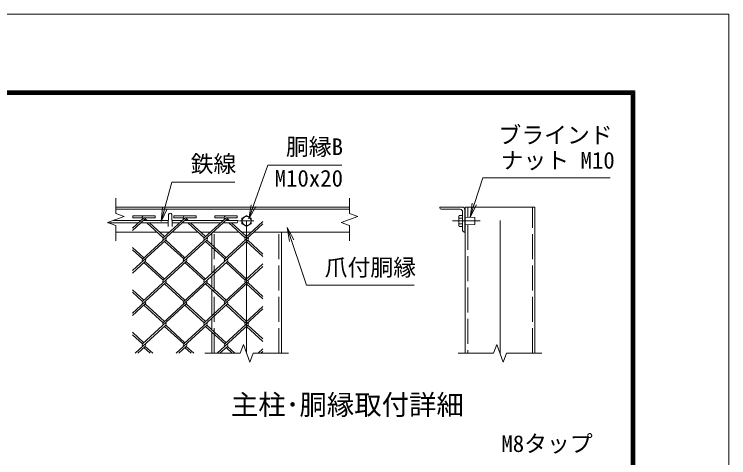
# Model space of a CAD drawing. Units: millimetres, scale not verified. Extents: x -10500 to 10500, y -7425 to 7425.
# Drawn here: x 5368 to 10500, y 4242 to 7425 of the extents above; entities that cross this region are included whole.
import ezdxf
from ezdxf.enums import TextEntityAlignment as Align

# ---------------------------------------------------------------- set-up
doc = ezdxf.new("R2010")
doc.units = ezdxf.units.MM
doc.header["$LTSCALE"] = 30
doc.linetypes.add('DASHED', pattern=[7.5, 6, -1.5])
doc.linetypes.add('USER1', pattern=[50.8, 31.75, -6.35, 6.35, -6.35])
for name, color, linetype, lineweight in [('0-0_D-STR1', 1, 'Continuous', 18), ('0-1_D-BMK', 2, 'USER1', 13), ('0-3_D-STR3', 3, 'Continuous', 13), ('0-4_D-STR-DIM', 7, 'Continuous', 13), ('0-5_0', 7, 'Continuous', 18), ('0-7_D-STR-TXT', 7, 'Continuous', 13), ('0-8_D-STR2', 7, 'Continuous', 13), ('0-9_D-TTL-TXT', 7, 'Continuous', 13), ('0-C_D-TTL', 7, 'Continuous', 18)]:
    doc.layers.add(name, color=color, linetype=linetype, lineweight=lineweight)
doc.styles.add('ＭＳ ゴシック', font='')
doc.styles.get('ＭＳ ゴシック').set_extended_font_data('MS Gothic')

# ---------------------------------------------------------------- blocks, each defined once
blk = doc.blocks.new('_Open')
at = {"layer": '0-5_0'}
blk.add_line((-30, 5), (0, 0), dxfattribs=at)
blk.add_lwpolyline([(-30, -5), (0, 0), (-30, 0)], dxfattribs=at)

msp = doc.modelspace()

# ---------------------------------------------------------------- linework, layer by layer
at = {"layer": '0-0_D-STR1'}
for p, q in [((6097.4, 6041.34), (7775.65, 6041.34)), ((6097.4, 6025.34), (7775.65, 6025.34)), ((8424.24, 6041.34), (8424.24, 6037.34)), ((8424.24, 6041.34), (8584.24, 6041.34)), ((8436.24, 6025.34), (8570.24, 6025.34)), ((8588.24, 6007.34), (8588.24, 5873.34)), ((8604.24, 6021.34), (8604.24, 5861.34)), ((9107.44, 4991.34), (9107.44, 6041.34)), ((6475.4, 5988.83), (6472.4, 5902.83)), ((6499.4, 5988.83), (6502.4, 5902.83)), ((6097.4, 5861.34), (6392.87, 5861.34)), ((6411.81, 5861.34), (6481.6, 5861.34)), ((6500.54, 5861.34), (6687.78, 5861.34)), ((6706.73, 5861.34), (6776.51, 5861.34)), ((6786.53, 5770.9), (6786.53, 5853.59)), ((6794.98, 5861.34), (6982.69, 5861.34)), ((7001.64, 5861.34), (7071.42, 5861.34)), ((7089.89, 5861.34), (7775.65, 5861.34)), ((7286.53, 4991.34), (7286.53, 5861.34)), ((8600.24, 5861.34), (8604.24, 5861.34)), ((6786.53, 5566), (6786.53, 5753.54)), ((6786.53, 5465.94), (6786.53, 5548.64)), ((6786.53, 5261.04), (6786.53, 5448.58)), ((6786.53, 5160.98), (6786.53, 5243.68)), ((6786.53, 4991.34), (6786.53, 5143.62))]:
    msp.add_line(p, q, dxfattribs=at)
at = {"layer": '0-0_D-STR1', "linetype": 'DASHED'}
for p, q in [((8625.44, 6041.34), (8625.44, 5968.81)), ((9089.44, 4991.34), (9089.44, 6041.34)), ((8625.44, 5913.87), (8625.44, 4991.34)), ((6804.53, 4991.34), (6804.53, 5861.34)), ((7268.53, 4991.34), (7268.53, 5861.34))]:
    msp.add_line(p, q, dxfattribs=at)
at = {"layer": '0-0_D-STR1'}
msp.add_lwpolyline([(9107.44, 6041.34), (8607.44, 6041.34), (8607.44, 4991.34)], dxfattribs=at)
for centre, radius, start, end in [((8436.24, 6037.34), 12, 180, 270), ((8570.24, 6007.34), 18, 0, 90), ((8584.24, 6021.34), 20, 0, 90), ((6487.4, 5983.83), 13, 22.61986, 157.38014), ((8600.24, 5873.34), 12, 180, 270)]:
    msp.add_arc(centre, radius, start, end, dxfattribs=at)
at = {"layer": '0-1_D-BMK'}
for p, q in [((7036.53, 4991.34), (7036.53, 6111.34)), ((8857.44, 4991.34), (8857.44, 6111.34)), ((7087.53, 5941.34), (6985.53, 5941.34)), ((8715.04, 5941.34), (8515.04, 5941.34))]:
    msp.add_line(p, q, dxfattribs=at)
at = {"layer": '0-3_D-STR3'}
for p, q in [((8560.24, 5974.34), (8563.85, 5980.6)), ((8560.24, 5974.34), (8560.24, 5908.34)), ((8563.85, 5980.6), (8588.24, 5980.6)), ((8563.85, 5960.97), (8588.24, 5960.97)), ((8588.24, 5980.6), (8588.24, 5902.08)), ((8604.24, 5913.34), (8604.24, 5969.34)), ((8675.44, 5915.34), (8675.44, 5967.34)), ((6260.02, 5928.34), (6040.78, 5928.34)), ((6277.48, 5944.34), (6078.17, 5944.34)), ((6473.29, 5928.34), (6278.97, 5928.34)), ((6473.85, 5944.34), (6296.43, 5944.34)), ((6572.4, 5944.34), (6500.95, 5944.34)), ((6554.93, 5928.34), (6501.51, 5928.34)), ((6849.85, 5928.34), (6573.88, 5928.34)), ((6867.31, 5944.34), (6591.34, 5944.34)), ((6967.73, 5928.34), (6868.32, 5928.34)), ((6976.97, 5944.34), (6885.78, 5944.34)), ((7036.53, 5902.08), (7002.53, 5921.71)), ((7070.53, 5921.71), (7036.53, 5902.08)), ((8560.24, 5908.34), (8563.85, 5902.08)), ((8563.85, 5921.71), (8588.24, 5921.71)), ((8675.44, 5915.34), (8607.44, 5913.34)), ((8563.85, 5902.08), (8588.24, 5902.08))]:
    msp.add_line(p, q, dxfattribs=at)
for points in [[(7002.53, 5921.71), (7002.53, 5960.97), (7036.53, 5980.6)], [(7036.53, 5980.6), (7070.53, 5960.97), (7070.53, 5921.71)], [(8607.44, 5913.34), (8607.44, 5969.34), (8675.44, 5967.34)]]:
    msp.add_lwpolyline(points, dxfattribs=at)
msp.add_circle((7036.53, 5941.34), 33, dxfattribs=at)
for centre, radius, start, end in [((8578.19, 5970.78), 17.38, 145.61575, 214.38425), ((8625.78, 5941.34), 64.96, 162.41205, 197.58795), ((8605.84, 5969.34), 1.6, 0, 180), ((8578.19, 5911.89), 17.38, 145.61575, 214.38425), ((8605.84, 5913.34), 1.6, 180, 0)]:
    msp.add_arc(centre, radius, start, end, dxfattribs=at)
at = {"layer": '0-4_D-STR-DIM'}
for p, q in [((6097.4, 6104.34), (6097.4, 5994.95)), ((7775.65, 6104.34), (7775.65, 5994.95)), ((6157.31, 5973.14), (6037.5, 5929.54)), ((6097.4, 5994.95), (6157.31, 5973.14)), ((7835.56, 5973.14), (7715.75, 5929.54)), ((7775.65, 5994.95), (7835.56, 5973.14)), ((6037.5, 5929.54), (6097.4, 5907.73)), ((6097.4, 5907.73), (6097.4, 5798.34)), ((6976.97, 5944.34), (6967.73, 5928.34)), ((7715.75, 5929.54), (7775.65, 5907.73)), ((7775.65, 5907.73), (7775.65, 5798.34)), ((7013.44, 5054.77), (6990.35, 4991.34)), ((7059.61, 4927.91), (7013.44, 5054.77)), ((8834.35, 5054.77), (8811.26, 4991.34)), ((8880.52, 4927.91), (8834.35, 5054.77)), ((6736.53, 4991.34), (6990.35, 4991.34)), ((7082.7, 4991.34), (7059.61, 4927.91)), ((7082.7, 4991.34), (7336.53, 4991.34)), ((8557.44, 4991.34), (8811.26, 4991.34)), ((8903.61, 4991.34), (8880.52, 4927.91)), ((8903.61, 4991.34), (9157.44, 4991.34))]:
    msp.add_line(p, q, dxfattribs=at)
at = {"layer": '0-7_D-STR-TXT'}
for points in [[(7719.76, 6342.88), (7188.27, 6342.88), (7053.74, 5958.88)], [(6952.26, 6219.23), (6500.07, 6219.23), (6423.49, 5939.16)], [(9647.78, 6251.92), (8733.03, 6251.92), (8642.05, 5970.24)], [(8240.18, 5480.42), (7467.57, 5480.42), (7328.7, 5893.37)]]:
    msp.add_lwpolyline(points, dxfattribs=at)
at = {"layer": '0-8_D-STR2'}
for p, q in [((6299.25, 5964.49), (6217.4, 5889.48)), ((6308.72, 5955.81), (6217.4, 5872.12)), ((6219.25, 5977.29), (6379.25, 5977.29)), ((6219.25, 5964.49), (6219.25, 5977.29)), ((6219.25, 5964.49), (6286.4, 5964.49)), ((6603.63, 5955.81), (6289.8, 5668.23)), ((6299.25, 5964.49), (6379.25, 5964.49)), ((6321.24, 5944.34), (6308.72, 5955.81)), ((6379.25, 5964.49), (6379.25, 5977.29)), ((6594.16, 5964.49), (6437.23, 5820.69)), ((6514.16, 5977.29), (6674.16, 5977.29)), ((6514.16, 5964.49), (6514.16, 5977.29)), ((6514.16, 5964.49), (6581.31, 5964.49)), ((6898.31, 5956.02), (6584.47, 5668.45)), ((6616.15, 5944.34), (6603.63, 5955.81)), ((6889.07, 5964.49), (6732.14, 5820.69)), ((6809.07, 5977.29), (6969.07, 5977.29)), ((6809.07, 5964.49), (6809.07, 5977.29)), ((6809.07, 5964.49), (6876.22, 5964.49)), ((6889.07, 5964.49), (6969.07, 5964.49)), ((6911.06, 5944.34), (6898.31, 5956.02)), ((6969.07, 5964.49), (6969.07, 5977.29)), ((6302.29, 5944.34), (6299.25, 5947.12)), ((6437.23, 5820.69), (6319.75, 5928.34)), ((6446.71, 5829.37), (6338.7, 5928.34)), ((6597.2, 5944.34), (6594.16, 5947.12)), ((6732.14, 5820.69), (6614.66, 5928.34)), ((6741.62, 5829.37), (6633.61, 5928.34)), ((7154.24, 5920.31), (6879.39, 5668.45)), ((6892.11, 5944.34), (6888.84, 5947.34)), ((7027.05, 5820.69), (6909.57, 5928.34)), ((7036.53, 5829.37), (6928.52, 5928.34)), ((7154.24, 5937.24), (7027.05, 5820.69)), ((6455.97, 5803.56), (6217.4, 5584.96)), ((6750.85, 5803.54), (6437.02, 5515.97)), ((6593.95, 5677.13), (6455.97, 5803.56)), ((7045.76, 5803.54), (6731.93, 5515.97)), ((6888.86, 5677.13), (6750.88, 5803.56)), ((7154.24, 5704.14), (7045.76, 5803.54)), ((6299.04, 5677.13), (6217.4, 5751.93)), ((6584.47, 5668.45), (6446.49, 5794.88)), ((6879.39, 5668.45), (6741.4, 5794.88)), ((7154.24, 5686.78), (7036.29, 5794.86)), ((6289.56, 5668.45), (6217.4, 5734.57)), ((6308.51, 5651.09), (6217.4, 5567.6)), ((6603.42, 5651.09), (6289.56, 5363.49)), ((6446.49, 5524.65), (6308.51, 5651.09)), ((6898.33, 5651.09), (6584.47, 5363.49)), ((6741.4, 5524.65), (6603.42, 5651.09)), ((7036.31, 5524.65), (6898.33, 5651.09)), ((6437.02, 5515.97), (6299.04, 5642.41)), ((6731.93, 5515.97), (6593.95, 5642.41)), ((7154.24, 5615.35), (6879.39, 5363.49)), ((7026.84, 5515.97), (6888.86, 5642.41)), ((7154.24, 5632.71), (7026.84, 5515.97)), ((6455.97, 5498.61), (6217.4, 5280)), ((6750.88, 5498.61), (6437.02, 5211.01)), ((6593.95, 5372.17), (6455.97, 5498.61)), ((7045.79, 5498.61), (6731.93, 5211.01)), ((6888.86, 5372.17), (6750.88, 5498.61)), ((7154.24, 5399.22), (7045.79, 5498.61)), ((6299.04, 5372.17), (6217.4, 5446.97)), ((6584.47, 5363.49), (6446.49, 5489.93)), ((6879.39, 5363.49), (6742.23, 5489.17)), ((7154.24, 5381.86), (7036.31, 5489.93)), ((6289.56, 5363.49), (6217.4, 5429.61)), ((6308.51, 5346.13), (6217.4, 5262.64)), ((6603.42, 5346.13), (6289.56, 5058.53)), ((6446.49, 5219.69), (6308.51, 5346.13)), ((6898.33, 5346.13), (6584.47, 5058.53)), ((6741.4, 5219.69), (6603.42, 5346.13)), ((7036.31, 5219.69), (6898.33, 5346.13)), ((6437.02, 5211.01), (6299.04, 5337.45)), ((6731.93, 5211.01), (6593.95, 5337.45)), ((7154.24, 5310.39), (6879.39, 5058.53)), ((7026.84, 5211.01), (6888.86, 5337.45)), ((7154.24, 5327.75), (7026.84, 5211.01)), ((6455.97, 5193.65), (6235.18, 4991.34)), ((6584.47, 5058.53), (6446.49, 5184.97)), ((6593.95, 5067.21), (6455.97, 5193.65)), ((6750.88, 5193.65), (6530.1, 4991.34)), ((6879.39, 5058.53), (6741.4, 5184.97)), ((6888.86, 5067.21), (6750.88, 5193.65)), ((7045.79, 5193.65), (6825.01, 4991.34)), ((7154.24, 5076.9), (7036.31, 5184.97)), ((7154.24, 5094.27), (7045.79, 5193.65)), ((6299.04, 5067.21), (6217.4, 5142.02)), ((6289.56, 5058.53), (6217.4, 5124.66)), ((6308.51, 5041.17), (6254.13, 4991.34)), ((6343.94, 4991.34), (6299.04, 5032.49)), ((6362.89, 4991.34), (6308.51, 5041.17)), ((6603.42, 5041.17), (6549.04, 4991.34)), ((6638.85, 4991.34), (6593.95, 5032.49)), ((6657.8, 4991.34), (6603.42, 5041.17)), ((6898.33, 5041.17), (6843.95, 4991.34)), ((6933.76, 4991.34), (6888.86, 5032.49)), ((6952.71, 4991.34), (6898.33, 5041.17)), ((7154.24, 5022.79), (7119.92, 4991.34)), ((7154.24, 5005.43), (7138.86, 4991.34))]:
    msp.add_line(p, q, dxfattribs=at)
msp.add_lwpolyline([(6594.16, 5964.49), (6674.16, 5964.49), (6674.16, 5977.29)], dxfattribs=at)
for centre, start, end in [((6299.25, 5964.49), 95, 222.5), ((6299.25, 5964.49), 317.5, 0), ((6594.16, 5964.49), 95, 222.5), ((6594.16, 5964.49), 317.5, 0), ((6889.07, 5964.49), 85, 222.5), ((6889.07, 5964.49), 317.5, 0), ((6446.71, 5812.01), 137.5, 222.5), ((6446.71, 5812.01), 317.5, 42.5), ((6741.62, 5812.01), 137.5, 222.5), ((6741.62, 5812.01), 317.5, 42.5), ((7036.53, 5812.01), 137.5, 222.5), ((7036.53, 5812.01), 317.5, 42.5), ((6299.25, 5659.53), 137.5, 222.5), ((6299.25, 5659.53), 317.5, 42.5), ((6594.16, 5659.53), 137.5, 222.5), ((6594.16, 5659.53), 317.5, 42.5), ((6889.07, 5659.53), 137.5, 222.5), ((6889.07, 5659.53), 317.5, 42.5), ((6446.49, 5507.29), 137.5, 222.5), ((6446.49, 5507.29), 317.5, 42.5), ((6741.4, 5507.29), 137.5, 222.5), ((6741.4, 5507.29), 317.5, 42.5), ((7036.53, 5507.05), 137.5, 222.5), ((7036.53, 5507.05), 317.5, 42.5), ((6299.01, 5354.79), 137.5, 222.5), ((6299.01, 5354.79), 317.5, 42.5), ((6593.92, 5354.79), 137.5, 222.5), ((6593.92, 5354.79), 317.5, 42.5), ((6888.84, 5354.79), 137.5, 222.5), ((6888.84, 5354.79), 317.5, 42.5), ((6446.49, 5202.33), 137.5, 222.5), ((6446.49, 5202.33), 317.5, 42.5), ((6741.4, 5202.33), 137.5, 222.5), ((6741.4, 5202.33), 317.5, 42.5), ((7036.53, 5202.09), 137.5, 222.5), ((7036.53, 5202.09), 317.5, 42.5), ((6299.01, 5049.83), 137.5, 222.5), ((6299.01, 5049.83), 317.5, 42.5), ((6594.18, 5049.63), 137.5, 222.5), ((6594.18, 5049.63), 317.5, 42.5), ((6889.1, 5049.63), 137.5, 222.5), ((6889.1, 5049.63), 317.5, 42.5)]:
    msp.add_arc(centre, 12.85, start, end, dxfattribs=at)
at = {"layer": '0-C_D-TTL', "color": 2}
msp.add_lwpolyline([(-10500, 7425), (10500, 7425), (10500, -7425), (-10500, -7425)], close=True, dxfattribs=at)
at = {"layer": '0-C_D-TTL'}
for points in [[(-9825, 6875), (9825, 6875), (9825, -6875), (-9825, -6875)], [(-9818.75, 6868.75), (9818.75, 6868.75), (9818.75, -6868.75), (-9818.75, -6868.75)], [(-9812.5, 6862.5), (9812.5, 6862.5), (9812.5, -6862.5), (-9812.5, -6862.5)], [(-9806.25, 6856.25), (9806.25, 6856.25), (9806.25, -6856.25), (-9806.25, -6856.25)], [(-9800, 6850), (9800, 6850), (9800, -6850), (-9800, -6850)]]:
    msp.add_lwpolyline(points, close=True, dxfattribs=at)

# ---------------------------------------------------------------- block references
at = {"layer": '0-7_D-STR-TXT', "xscale": 3.333333, "yscale": 3.333333}
for p, rotation in [((7053.08, 5956.99), 250.69402), ((8641.44, 5968.34), 252.0997), ((6422.96, 5937.23), 254.70628), ((7328.06, 5895.26), 108.58745)]:
    msp.add_blockref('_Open', p, dxfattribs=dict(at, rotation=rotation))

# ---------------------------------------------------------------- texts
at = {"layer": '0-7_D-STR-TXT', "style": 'ＭＳ ゴシック'}
for s, p in [('ブラインド', (8845.75, 6462.37)), ('胴縁B', (7319.38, 6377.83)), ('鉄線', (6634.36, 6255.14)), ('ナット M10', (8861.61, 6280.85)), ('M10x20', (7238.16, 6151.86)), ('爪付胴縁', (7597.42, 5511.89)), ('M8タップ', (8866.69, 4246.88))]:
    msp.add_text(s, height=120.3, dxfattribs=at).set_placement(p, align=Align.BOTTOM_LEFT)
at = {"layer": '0-9_D-TTL-TXT', "style": 'ＭＳ ゴシック'}
msp.add_text('主柱･胴縁取付詳細', height=144.3, dxfattribs=at).set_placement((6924.04, 4506.93), align=Align.BOTTOM_LEFT)

doc.saveas('drawing.dxf')
